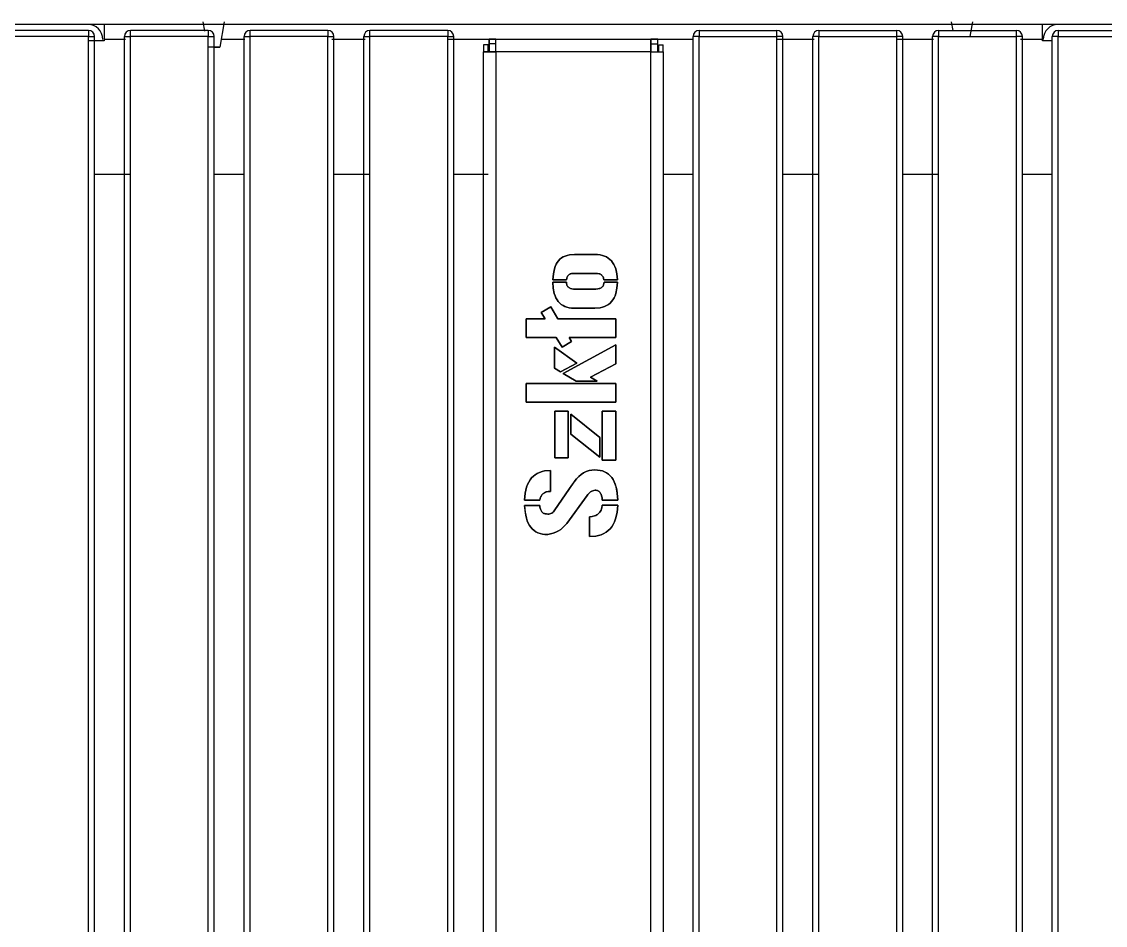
# Model space of a CAD drawing. Header units: millimetres. Extents: x 10366 to 18128, y 24546 to 29685.
# Drawn here: x 12485.1 to 12847.2, y 28149.9 to 28451.8 of the extents above; entities that cross this region are included whole.
import ezdxf

# ---------------------------------------------------------------- set-up
doc = ezdxf.new("R2010")
doc.units = ezdxf.units.MM
doc.header["$LTSCALE"] = 3
doc.layers.add('DomyÅ›lny', color=7, linetype='Continuous')

msp = doc.modelspace()

# ---------------------------------------------------------------- linework, layer by layer
at = {"layer": 'DomyÅ›lny'}
for p, q in [((12546.39, 28448.66), (12545.83, 28451.84)), ((12552.83, 28451.84), (12551.33, 28443.34)), ((12796.34, 28448.94), (12795.83, 28451.84)), ((12802.83, 28451.84), (12801.96, 28446.94)), ((13204.49, 28450.94), (12134.49, 28450.94)), ((12507.48, 28448.94), (12481.48, 28448.94)), ((12547.48, 28448.94), (12521.48, 28448.94)), ((12587.48, 28448.94), (12561.48, 28448.94)), ((12627.48, 28448.94), (12601.48, 28448.94)), ((12711.5, 28448.94), (12737.5, 28448.94)), ((12751.5, 28448.94), (12777.5, 28448.94)), ((12791.5, 28448.94), (12817.5, 28448.94)), ((12831.5, 28448.94), (12857.5, 28448.94)), ((12507.48, 28446.94), (12481.48, 28446.94)), ((12507.48, 27740.94), (12507.48, 28446.94)), ((12512.74, 28445.44), (12507.48, 28445.44)), ((12509.48, 27740.94), (12509.48, 28446.94)), ((12519.86, 28445.92), (12512.74, 28445.92)), ((12512.74, 28445.92), (12512.74, 28445.44)), ((12519.48, 27740.94), (12519.48, 28446.94)), ((12547.48, 28446.94), (12521.48, 28446.94)), ((12521.48, 27740.94), (12521.48, 28446.94)), ((12547.48, 27740.94), (12547.48, 28446.94)), ((12549.48, 27740.94), (12549.48, 28446.94)), ((12559.66, 28445.92), (12551.78, 28445.92)), ((12559.48, 27740.94), (12559.48, 28446.94)), ((12587.48, 28446.94), (12561.48, 28446.94)), ((12561.48, 27740.94), (12561.48, 28446.94)), ((12587.48, 27740.94), (12587.48, 28446.94)), ((12599.96, 28445.92), (12588.74, 28445.92)), ((12589.48, 27740.94), (12589.48, 28446.94)), ((12599.48, 27740.94), (12599.48, 28446.94)), ((12601.48, 27740.94), (12601.48, 28446.94)), ((12627.48, 28446.94), (12601.48, 28446.94)), ((12627.48, 27740.94), (12627.48, 28446.94)), ((12709.66, 28445.92), (12627.48, 28445.92)), ((12629.48, 27740.94), (12629.48, 28446.94)), ((12641.34, 28444.44), (12641.34, 28445.94)), ((12643.62, 28445.94), (12641.34, 28445.94)), ((12643.62, 28444.44), (12641.34, 28444.44)), ((12643.62, 28444.44), (12643.62, 28445.94)), ((12643.62, 28445.94), (12695.36, 28445.94)), ((12695.36, 28444.44), (12695.36, 28445.94)), ((12697.64, 28445.94), (12695.36, 28445.94)), ((12695.36, 28444.44), (12697.64, 28444.44)), ((12697.64, 28444.44), (12697.64, 28445.94)), ((12709.5, 27740.94), (12709.5, 28446.94)), ((12711.5, 28446.94), (12737.5, 28446.94)), ((12711.5, 27740.94), (12711.5, 28446.94)), ((12737.5, 27740.94), (12737.5, 28446.94)), ((12749.96, 28445.92), (12737.5, 28445.92)), ((12739.5, 27740.94), (12739.5, 28446.94)), ((12749.5, 27740.94), (12749.5, 28446.94)), ((12751.5, 27740.94), (12751.5, 28446.94)), ((12751.5, 28446.94), (12777.5, 28446.94)), ((12777.5, 27740.94), (12777.5, 28446.94)), ((12789.76, 28445.92), (12777.5, 28445.92)), ((12779.5, 27740.94), (12779.5, 28446.94)), ((12789.5, 27740.94), (12789.5, 28446.94)), ((12791.5, 27740.94), (12791.5, 28446.94)), ((12791.5, 28446.94), (12817.5, 28446.94)), ((12817.5, 27740.94), (12817.5, 28446.94)), ((12826.24, 28445.92), (12818.84, 28445.92)), ((12819.5, 27740.94), (12819.5, 28446.94)), ((12826.24, 28445.44), (12826.24, 28445.92)), ((12829.5, 28445.44), (12826.24, 28445.44)), ((12829.5, 27740.94), (12829.5, 28446.94)), ((12831.5, 27740.94), (12831.5, 28446.94)), ((12831.5, 28446.94), (12857.5, 28446.94)), ((12639.49, 28444.09), (12639.49, 28441.81)), ((12640.99, 28444.09), (12639.49, 28444.09)), ((12640.99, 28441.81), (12639.49, 28441.81)), ((12639.49, 27745.07), (12639.49, 28441.81)), ((12640.99, 28441.81), (12640.99, 28444.09)), ((12695.36, 28441.81), (12643.62, 28441.81)), ((12643.62, 28441.81), (12643.62, 27745.07)), ((12695.36, 27745.07), (12695.36, 28441.81)), ((12697.99, 28444.09), (12699.49, 28444.09)), ((12697.99, 28441.81), (12697.99, 28444.09)), ((12697.99, 28441.81), (12699.49, 28441.81)), ((12699.49, 28441.81), (12699.49, 28444.09)), ((12699.49, 28441.81), (12699.49, 27745.07)), ((12509.48, 28400.94), (12521.48, 28400.94)), ((12549.48, 28400.94), (12559.48, 28400.94)), ((12589.48, 28400.94), (12601.48, 28400.94)), ((12629.48, 28400.94), (12640.99, 28400.94)), ((12643.62, 28402.94), (12643.62, 28162.89)), ((12643.62, 28402.94), (12643.62, 28162.89)), ((12695.36, 28162.89), (12695.36, 28402.94)), ((12695.36, 28162.89), (12695.36, 28402.94)), ((12699.49, 28400.94), (12709.5, 28400.94)), ((12739.5, 28400.94), (12751.5, 28400.94)), ((12779.5, 28400.94), (12791.5, 28400.94)), ((12819.5, 28400.94), (12829.5, 28400.94)), ((12669.82, 28374.06), (12676.72, 28374.03)), ((12676.72, 28374.03), (12669.82, 28374.06)), ((12662.62, 28365.58), (12667.16, 28365.58)), ((12667.16, 28365.58), (12662.62, 28365.58)), ((12662.62, 28364.78), (12667.14, 28364.78)), ((12667.14, 28364.78), (12662.62, 28364.78)), ((12669.55, 28367.76), (12677.02, 28367.76)), ((12677.02, 28367.76), (12669.55, 28367.76)), ((12679.68, 28365.58), (12684.2, 28365.58)), ((12684.2, 28365.58), (12679.68, 28365.58)), ((12679.73, 28364.78), (12684.2, 28364.78)), ((12684.2, 28364.78), (12679.73, 28364.78)), ((12669.55, 28362.52), (12677.02, 28362.52)), ((12677.02, 28362.52), (12669.55, 28362.52)), ((12658.74, 28354.69), (12661.92, 28356.6)), ((12661.92, 28356.6), (12658.74, 28354.69)), ((12660, 28352.59), (12658.74, 28354.69)), ((12658.74, 28354.69), (12660, 28352.59)), ((12661.92, 28356.6), (12664.32, 28352.59)), ((12664.32, 28352.59), (12661.92, 28356.6)), ((12676.65, 28356.15), (12669.7, 28356.15)), ((12669.7, 28356.15), (12676.65, 28356.15)), ((12653.69, 28346.34), (12653.69, 28352.59)), ((12653.69, 28352.59), (12660, 28352.59)), ((12660, 28352.59), (12653.69, 28352.59)), ((12653.69, 28352.59), (12653.69, 28346.34)), ((12664.32, 28352.59), (12683.69, 28352.59)), ((12683.69, 28352.59), (12664.32, 28352.59)), ((12683.69, 28352.59), (12683.69, 28346.34)), ((12683.69, 28346.34), (12683.69, 28352.59)), ((12663.75, 28346.34), (12653.69, 28346.34)), ((12653.69, 28346.34), (12663.75, 28346.34)), ((12663.2, 28343.1), (12670.58, 28337.79)), ((12663.2, 28336.03), (12663.2, 28343.1)), ((12663.2, 28343.1), (12663.2, 28336.03)), ((12670.58, 28337.79), (12663.2, 28343.1)), ((12665.7, 28343.08), (12663.75, 28346.34)), ((12663.75, 28346.34), (12665.7, 28343.08)), ((12668.88, 28344.99), (12665.7, 28343.08)), ((12665.7, 28343.08), (12668.88, 28344.99)), ((12666.11, 28334.3), (12683.69, 28343.91)), ((12683.69, 28343.91), (12666.11, 28334.3)), ((12683.69, 28346.34), (12668.07, 28346.34)), ((12668.07, 28346.34), (12668.88, 28344.99)), ((12668.88, 28344.99), (12668.07, 28346.34)), ((12668.07, 28346.34), (12683.69, 28346.34)), ((12683.69, 28343.91), (12683.69, 28337.54)), ((12683.69, 28337.54), (12683.69, 28343.91)), ((12665.18, 28334.9), (12663.2, 28336.03)), ((12663.2, 28336.03), (12665.18, 28334.9)), ((12670.58, 28337.79), (12665.18, 28334.9)), ((12665.18, 28334.9), (12670.58, 28337.79)), ((12683.69, 28337.54), (12675.22, 28333.1)), ((12675.22, 28333.1), (12683.69, 28337.54)), ((12670.42, 28331.74), (12666.11, 28334.3)), ((12666.11, 28334.3), (12670.42, 28331.74)), ((12675.22, 28333.1), (12677.4, 28331.74)), ((12677.4, 28331.74), (12675.22, 28333.1)), ((12653.69, 28324.72), (12653.69, 28330.96)), ((12653.69, 28330.96), (12683.69, 28330.96)), ((12683.69, 28330.96), (12653.69, 28330.96)), ((12653.69, 28330.96), (12653.69, 28324.72)), ((12677.4, 28331.74), (12670.42, 28331.74)), ((12670.42, 28331.74), (12677.4, 28331.74)), ((12683.69, 28330.96), (12683.69, 28324.72)), ((12683.69, 28324.72), (12683.69, 28330.96)), ((12683.69, 28324.72), (12653.69, 28324.72)), ((12653.69, 28324.72), (12683.69, 28324.72)), ((12663.23, 28306.16), (12663.23, 28321.66)), ((12663.23, 28321.66), (12667.77, 28321.66)), ((12667.77, 28321.66), (12663.23, 28321.66)), ((12663.23, 28321.66), (12663.23, 28306.16)), ((12667.77, 28321.66), (12667.74, 28306.16)), ((12667.74, 28306.16), (12667.77, 28321.66)), ((12679.08, 28305.3), (12679.08, 28321.66)), ((12679.08, 28321.66), (12683.69, 28321.66)), ((12683.69, 28321.66), (12679.08, 28321.66)), ((12679.08, 28321.66), (12679.08, 28305.3)), ((12683.69, 28321.66), (12683.69, 28305.3)), ((12683.69, 28305.3), (12683.69, 28321.66)), ((12668.62, 28320.68), (12678.35, 28312.95)), ((12668.62, 28314.06), (12668.62, 28320.68)), ((12668.62, 28320.68), (12668.62, 28314.06)), ((12678.35, 28312.95), (12668.62, 28320.68)), ((12678.35, 28306.31), (12668.62, 28314.06)), ((12668.62, 28314.06), (12678.35, 28306.31)), ((12678.35, 28312.95), (12678.35, 28306.31)), ((12678.35, 28306.31), (12678.35, 28312.95)), ((12667.74, 28306.16), (12663.23, 28306.16)), ((12663.23, 28306.16), (12667.74, 28306.16)), ((12683.69, 28305.3), (12679.08, 28305.3)), ((12679.08, 28305.3), (12683.69, 28305.3)), ((12661.82, 28301.89), (12661.85, 28294.92)), ((12661.85, 28294.92), (12661.82, 28301.89)), ((12658.26, 28291.93), (12653.19, 28291.93)), ((12653.19, 28291.93), (12658.26, 28291.93)), ((12653.19, 28290.25), (12658.23, 28290.25)), ((12658.23, 28290.25), (12653.19, 28290.25)), ((12679.13, 28290.3), (12684.32, 28290.3)), ((12684.32, 28290.3), (12679.13, 28290.3)), ((12684.32, 28291.93), (12679.15, 28291.93)), ((12679.15, 28291.93), (12684.32, 28291.93)), ((12674.81, 28279.79), (12674.81, 28286.44)), ((12674.81, 28286.44), (12674.81, 28279.79))]:
    msp.add_line(p, q, dxfattribs=at)
for points in [[(12507.48, 28448.94, 0), (12507.48, 28448.94, 0), (12507.48, 28448.94, 0), (12507.48, 28448.94, 0), (12507.48, 28448.94, 0), (12507.48, 28448.94, 0), (12507.48, 28448.94, 0), (12507.48, 28448.94, 0), (12507.48, 28448.94, 0), (12507.48, 28448.94, 0), (12507.48, 28448.94, 0), (12507.48, 28448.94, 0), (12507.48, 28448.94, 0), (12507.48, 28448.94, 0), (12507.48, 28448.92, 0), (12507.48, 28448.88, 0), (12507.48, 28448.69, 0), (12507.48, 28446.94, 0)], [(12512.74, 28450.94, 0), (12512.74, 28450.94, 0), (12512.74, 28450.94, 0), (12512.74, 28450.94, 0), (12512.74, 28450.94, 0), (12512.74, 28450.94, 0), (12512.74, 28450.94, 0), (12512.74, 28450.94, 0), (12512.74, 28450.94, 0), (12512.74, 28450.94, 0), (12512.74, 28450.94, 0), (12512.74, 28450.94, 0), (12512.74, 28450.94, 0), (12512.74, 28450.93, 0), (12512.74, 28450.9, 0), (12512.74, 28450.79, 0), (12512.74, 28450.32, 0), (12512.74, 28445.92, 0)], [(12521.48, 28446.94, 0), (12521.48, 28448.94, 0)], [(12547.48, 28448.94, 0), (12547.48, 28448.94, 0), (12547.48, 28448.94, 0), (12547.48, 28448.94, 0), (12547.48, 28448.94, 0), (12547.48, 28448.94, 0), (12547.48, 28448.94, 0), (12547.48, 28448.94, 0), (12547.48, 28448.94, 0), (12547.48, 28448.94, 0), (12547.48, 28448.94, 0), (12547.48, 28448.94, 0), (12547.48, 28448.94, 0), (12547.48, 28448.94, 0), (12547.48, 28448.92, 0), (12547.48, 28448.88, 0), (12547.48, 28448.69, 0), (12547.48, 28446.94, 0)], [(12561.48, 28446.94, 0), (12561.48, 28448.94, 0)], [(12587.48, 28448.94, 0), (12587.48, 28448.94, 0), (12587.48, 28448.94, 0), (12587.48, 28448.94, 0), (12587.48, 28448.94, 0), (12587.48, 28448.94, 0), (12587.48, 28448.94, 0), (12587.48, 28448.94, 0), (12587.48, 28448.94, 0), (12587.48, 28448.94, 0), (12587.48, 28448.94, 0), (12587.48, 28448.94, 0), (12587.48, 28448.94, 0), (12587.48, 28448.94, 0), (12587.48, 28448.92, 0), (12587.48, 28448.88, 0), (12587.48, 28448.69, 0), (12587.48, 28446.94, 0)], [(12601.48, 28446.94, 0), (12601.48, 28448.94, 0)], [(12627.48, 28448.94, 0), (12627.48, 28448.94, 0), (12627.48, 28448.94, 0), (12627.48, 28448.94, 0), (12627.48, 28448.94, 0), (12627.48, 28448.94, 0), (12627.48, 28448.94, 0), (12627.48, 28448.94, 0), (12627.48, 28448.94, 0), (12627.48, 28448.94, 0), (12627.48, 28448.94, 0), (12627.48, 28448.94, 0), (12627.48, 28448.94, 0), (12627.48, 28448.94, 0), (12627.48, 28448.92, 0), (12627.48, 28448.88, 0), (12627.48, 28448.69, 0), (12627.48, 28446.94, 0)], [(12711.5, 28448.94, 0), (12711.5, 28448.94, 0), (12711.5, 28448.94, 0), (12711.5, 28448.94, 0), (12711.5, 28448.94, 0), (12711.5, 28448.94, 0), (12711.5, 28448.94, 0), (12711.5, 28448.94, 0), (12711.5, 28448.94, 0), (12711.5, 28448.94, 0), (12711.5, 28448.94, 0), (12711.5, 28448.94, 0), (12711.5, 28448.94, 0), (12711.5, 28448.94, 0), (12711.5, 28448.92, 0), (12711.5, 28448.88, 0), (12711.5, 28448.69, 0), (12711.5, 28446.94, 0)], [(12737.5, 28446.94, 0), (12737.5, 28448.94, 0)], [(12751.5, 28448.94, 0), (12751.5, 28448.94, 0), (12751.5, 28448.94, 0), (12751.5, 28448.94, 0), (12751.5, 28448.94, 0), (12751.5, 28448.94, 0), (12751.5, 28448.94, 0), (12751.5, 28448.94, 0), (12751.5, 28448.94, 0), (12751.5, 28448.94, 0), (12751.5, 28448.94, 0), (12751.5, 28448.94, 0), (12751.5, 28448.94, 0), (12751.5, 28448.94, 0), (12751.5, 28448.92, 0), (12751.5, 28448.88, 0), (12751.5, 28448.69, 0), (12751.5, 28446.94, 0)], [(12777.5, 28446.94, 0), (12777.5, 28448.94, 0)], [(12791.5, 28448.94, 0), (12791.5, 28448.94, 0), (12791.5, 28448.94, 0), (12791.5, 28448.94, 0), (12791.5, 28448.94, 0), (12791.5, 28448.94, 0), (12791.5, 28448.94, 0), (12791.5, 28448.94, 0), (12791.5, 28448.94, 0), (12791.5, 28448.94, 0), (12791.5, 28448.94, 0), (12791.5, 28448.94, 0), (12791.5, 28448.94, 0), (12791.5, 28448.94, 0), (12791.5, 28448.92, 0), (12791.5, 28448.88, 0), (12791.5, 28448.69, 0), (12791.5, 28446.94, 0)], [(12817.5, 28446.94, 0), (12817.5, 28448.94, 0)], [(12826.24, 28445.92, 0), (12826.24, 28450.94, 0)], [(12831.5, 28448.94, 0), (12831.5, 28448.94, 0), (12831.5, 28448.94, 0), (12831.5, 28448.94, 0), (12831.5, 28448.94, 0), (12831.5, 28448.94, 0), (12831.5, 28448.94, 0), (12831.5, 28448.94, 0), (12831.5, 28448.94, 0), (12831.5, 28448.94, 0), (12831.5, 28448.94, 0), (12831.5, 28448.94, 0), (12831.5, 28448.94, 0), (12831.5, 28448.94, 0), (12831.5, 28448.92, 0), (12831.5, 28448.88, 0), (12831.5, 28448.69, 0), (12831.5, 28446.94, 0)], [(12507.48, 28446.94, 0), (12509.48, 28446.94, 0)], [(12519.48, 28446.94, 0), (12519.48, 28446.94, 0), (12519.48, 28446.94, 0), (12519.48, 28446.94, 0), (12519.48, 28446.94, 0), (12519.48, 28446.94, 0), (12519.48, 28446.94, 0), (12519.48, 28446.94, 0), (12519.48, 28446.94, 0), (12519.48, 28446.94, 0), (12519.48, 28446.94, 0), (12519.48, 28446.94, 0), (12519.48, 28446.94, 0), (12519.48, 28446.94, 0), (12519.49, 28446.94, 0), (12519.54, 28446.94, 0), (12519.73, 28446.94, 0), (12521.48, 28446.94, 0)], [(12547.48, 28446.94, 0), (12549.48, 28446.94, 0)], [(12559.48, 28446.94, 0), (12559.48, 28446.94, 0), (12559.48, 28446.94, 0), (12559.48, 28446.94, 0), (12559.48, 28446.94, 0), (12559.48, 28446.94, 0), (12559.48, 28446.94, 0), (12559.48, 28446.94, 0), (12559.48, 28446.94, 0), (12559.48, 28446.94, 0), (12559.48, 28446.94, 0), (12559.48, 28446.94, 0), (12559.48, 28446.94, 0), (12559.48, 28446.94, 0), (12559.49, 28446.94, 0), (12559.54, 28446.94, 0), (12559.73, 28446.94, 0), (12561.48, 28446.94, 0)], [(12587.48, 28446.94, 0), (12589.48, 28446.94, 0)], [(12599.48, 28446.94, 0), (12599.48, 28446.94, 0), (12599.48, 28446.94, 0), (12599.48, 28446.94, 0), (12599.48, 28446.94, 0), (12599.48, 28446.94, 0), (12599.48, 28446.94, 0), (12599.48, 28446.94, 0), (12599.48, 28446.94, 0), (12599.48, 28446.94, 0), (12599.48, 28446.94, 0), (12599.48, 28446.94, 0), (12599.48, 28446.94, 0), (12599.48, 28446.94, 0), (12599.49, 28446.94, 0), (12599.54, 28446.94, 0), (12599.73, 28446.94, 0), (12601.48, 28446.94, 0)], [(12627.48, 28446.94, 0), (12629.48, 28446.94, 0)], [(12641.34, 28445.94, 0), (12641.34, 28445.94, 0), (12641.34, 28445.94, 0), (12641.34, 28445.94, 0), (12641.34, 28445.94, 0), (12641.34, 28445.94, 0), (12641.34, 28445.94, 0), (12641.34, 28445.94, 0), (12641.34, 28445.94, 0), (12641.34, 28445.94, 0), (12641.34, 28445.94, 0), (12641.34, 28445.94, 0), (12641.34, 28445.94, 0), (12641.34, 28445.93, 0), (12641.34, 28445.91, 0), (12641.34, 28445.82, 0), (12641.34, 28445.43, 0), (12641.34, 28441.81, 0)], [(12641.34, 28441.81, 0), (12641.34, 28444.44, 0)], [(12643.62, 28441.81, 0), (12643.62, 28445.94, 0)], [(12643.62, 28441.81, 0), (12643.62, 28444.44, 0)], [(12695.36, 28445.94, 0), (12695.36, 28445.94, 0), (12695.36, 28445.94, 0), (12695.36, 28445.94, 0), (12695.36, 28445.94, 0), (12695.36, 28445.94, 0), (12695.36, 28445.94, 0), (12695.36, 28445.94, 0), (12695.36, 28445.94, 0), (12695.36, 28445.94, 0), (12695.36, 28445.94, 0), (12695.36, 28445.94, 0), (12695.36, 28445.94, 0), (12695.36, 28445.93, 0), (12695.36, 28445.91, 0), (12695.36, 28445.8, 0), (12695.36, 28444.77, 0), (12695.36, 28441.81, 0)], [(12695.36, 28441.81, 0), (12695.36, 28444.44, 0)], [(12697.64, 28441.81, 0), (12697.64, 28445.94, 0)], [(12697.64, 28441.81, 0), (12697.64, 28444.44, 0)], [(12711.5, 28446.94, 0), (12709.5, 28446.94, 0)], [(12739.5, 28446.94, 0), (12739.5, 28446.94, 0), (12739.5, 28446.94, 0), (12739.5, 28446.94, 0), (12739.5, 28446.94, 0), (12739.5, 28446.94, 0), (12739.5, 28446.94, 0), (12739.5, 28446.94, 0), (12739.5, 28446.94, 0), (12739.5, 28446.94, 0), (12739.5, 28446.94, 0), (12739.5, 28446.94, 0), (12739.5, 28446.94, 0), (12739.5, 28446.94, 0), (12739.49, 28446.94, 0), (12739.44, 28446.94, 0), (12739.26, 28446.94, 0), (12737.5, 28446.94, 0)], [(12751.5, 28446.94, 0), (12749.5, 28446.94, 0)], [(12779.5, 28446.94, 0), (12779.5, 28446.94, 0), (12779.5, 28446.94, 0), (12779.5, 28446.94, 0), (12779.5, 28446.94, 0), (12779.5, 28446.94, 0), (12779.5, 28446.94, 0), (12779.5, 28446.94, 0), (12779.5, 28446.94, 0), (12779.5, 28446.94, 0), (12779.5, 28446.94, 0), (12779.5, 28446.94, 0), (12779.5, 28446.94, 0), (12779.5, 28446.94, 0), (12779.49, 28446.94, 0), (12779.44, 28446.94, 0), (12779.26, 28446.94, 0), (12777.5, 28446.94, 0)], [(12791.5, 28446.94, 0), (12789.5, 28446.94, 0)], [(12819.5, 28446.94, 0), (12819.5, 28446.94, 0), (12819.5, 28446.94, 0), (12819.5, 28446.94, 0), (12819.5, 28446.94, 0), (12819.5, 28446.94, 0), (12819.5, 28446.94, 0), (12819.5, 28446.94, 0), (12819.5, 28446.94, 0), (12819.5, 28446.94, 0), (12819.5, 28446.94, 0), (12819.5, 28446.94, 0), (12819.5, 28446.94, 0), (12819.5, 28446.94, 0), (12819.49, 28446.94, 0), (12819.44, 28446.94, 0), (12819.26, 28446.94, 0), (12817.5, 28446.94, 0)], [(12831.5, 28446.94, 0), (12829.5, 28446.94, 0)], [(12549.33, 28443.34, 0), (12547.92, 28443.34, 0), (12547.47, 28443.34, 0), (12547.36, 28443.34, 0), (12547.34, 28443.34, 0), (12547.33, 28443.34, 0), (12547.33, 28443.34, 0), (12547.33, 28443.34, 0), (12547.33, 28443.34, 0), (12547.33, 28443.34, 0), (12547.33, 28443.34, 0), (12547.33, 28443.34, 0), (12547.33, 28443.34, 0), (12547.33, 28443.34, 0), (12547.33, 28443.34, 0), (12547.33, 28443.34, 0), (12547.33, 28443.34, 0), (12547.33, 28443.34, 0), (12547.33, 28443.34, 0)], [(12549.48, 28443.34, 0), (12550.83, 28443.34, 0), (12551.22, 28443.34, 0), (12551.31, 28443.34, 0), (12551.33, 28443.34, 0), (12551.33, 28443.34, 0), (12551.33, 28443.34, 0), (12551.33, 28443.34, 0), (12551.33, 28443.34, 0), (12551.33, 28443.34, 0), (12551.33, 28443.34, 0), (12551.33, 28443.34, 0), (12551.33, 28443.34, 0), (12551.33, 28443.34, 0), (12551.33, 28443.34, 0), (12551.33, 28443.34, 0), (12551.33, 28443.34, 0), (12551.33, 28443.34, 0), (12551.33, 28443.34, 0), (12551.33, 28443.34, 0), (12551.33, 28443.34, 0), (12551.32, 28443.34, 0), (12551.27, 28443.34, 0), (12551.1, 28443.34, 0), (12549.33, 28443.34, 0)], [(12639.49, 28441.81, 0), (12639.49, 28441.81, 0), (12639.49, 28441.81, 0), (12639.49, 28441.81, 0), (12639.49, 28441.81, 0), (12639.49, 28441.81, 0), (12639.49, 28441.81, 0), (12639.49, 28441.81, 0), (12639.49, 28441.81, 0), (12639.49, 28441.81, 0), (12639.49, 28441.81, 0), (12639.49, 28441.81, 0), (12639.49, 28441.81, 0), (12639.5, 28441.81, 0), (12639.52, 28441.81, 0), (12639.61, 28441.81, 0), (12640, 28441.81, 0), (12643.62, 28441.81, 0)], [(12643.62, 28441.81, 0), (12640.99, 28441.81, 0)], [(12695.36, 28441.81, 0), (12699.49, 28441.81, 0)], [(12695.36, 28441.81, 0), (12697.99, 28441.81, 0)], [(12669.82, 28374.06, 0), (12668.18, 28373.94, 0), (12667.44, 28373.77, 0), (12666.75, 28373.55, 0), (12666.11, 28373.25, 0), (12665.53, 28372.89, 0), (12665, 28372.46, 0), (12664.52, 28371.96, 0), (12664.1, 28371.4, 0), (12663.73, 28370.77, 0), (12663.41, 28370.07, 0), (12663.15, 28369.31, 0), (12662.78, 28367.58, 0), (12662.62, 28365.58, 0)], [(12662.62, 28365.58, 0), (12662.78, 28367.58, 0), (12663.15, 28369.31, 0), (12663.41, 28370.07, 0), (12663.73, 28370.77, 0), (12664.1, 28371.4, 0), (12664.52, 28371.96, 0), (12665, 28372.46, 0), (12665.53, 28372.89, 0), (12666.11, 28373.25, 0), (12666.75, 28373.55, 0), (12667.44, 28373.77, 0), (12668.18, 28373.94, 0), (12668.97, 28374.03, 0), (12669.82, 28374.06, 0)], [(12684.2, 28365.58, 0), (12684.01, 28367.57, 0), (12683.61, 28369.29, 0), (12683.33, 28370.05, 0), (12682.99, 28370.74, 0), (12682.6, 28371.37, 0), (12682.16, 28371.93, 0), (12681.67, 28372.43, 0), (12681.12, 28372.86, 0), (12680.52, 28373.22, 0), (12679.87, 28373.51, 0), (12679.16, 28373.74, 0), (12678.4, 28373.91, 0), (12677.59, 28374, 0), (12676.72, 28374.03, 0)], [(12676.72, 28374.03, 0), (12678.4, 28373.91, 0), (12679.16, 28373.74, 0), (12679.87, 28373.51, 0), (12680.52, 28373.22, 0), (12681.12, 28372.86, 0), (12681.67, 28372.43, 0), (12682.16, 28371.93, 0), (12682.6, 28371.37, 0), (12682.99, 28370.74, 0), (12683.33, 28370.05, 0), (12683.61, 28369.29, 0), (12684.01, 28367.57, 0), (12684.2, 28365.58, 0)], [(12669.7, 28356.15, 0), (12668.06, 28356.29, 0), (12667.32, 28356.46, 0), (12666.64, 28356.7, 0), (12666.01, 28357, 0), (12665.43, 28357.37, 0), (12664.91, 28357.81, 0), (12664.44, 28358.32, 0), (12664.03, 28358.89, 0), (12663.67, 28359.53, 0), (12663.36, 28360.24, 0), (12663.1, 28361.01, 0), (12662.76, 28362.76, 0), (12662.62, 28364.78, 0)], [(12662.62, 28364.78, 0), (12662.76, 28362.76, 0), (12663.1, 28361.01, 0), (12663.36, 28360.24, 0), (12663.67, 28359.53, 0), (12664.03, 28358.89, 0), (12664.44, 28358.32, 0), (12664.91, 28357.81, 0), (12665.43, 28357.37, 0), (12666.01, 28357, 0), (12666.64, 28356.7, 0), (12667.32, 28356.46, 0), (12668.06, 28356.29, 0), (12668.85, 28356.18, 0), (12669.7, 28356.15, 0)], [(12667.14, 28364.78, 0), (12667.2, 28364.27, 0), (12667.26, 28364.04, 0), (12667.34, 28363.83, 0), (12667.43, 28363.63, 0), (12667.54, 28363.45, 0), (12667.66, 28363.28, 0), (12667.8, 28363.13, 0), (12667.96, 28363, 0), (12668.14, 28362.88, 0), (12668.33, 28362.78, 0), (12668.54, 28362.7, 0), (12669.01, 28362.58, 0), (12669.55, 28362.52, 0)], [(12669.55, 28362.52, 0), (12669.01, 28362.58, 0), (12668.54, 28362.7, 0), (12668.33, 28362.78, 0), (12668.14, 28362.88, 0), (12667.96, 28363, 0), (12667.8, 28363.13, 0), (12667.66, 28363.28, 0), (12667.54, 28363.45, 0), (12667.43, 28363.63, 0), (12667.34, 28363.83, 0), (12667.26, 28364.04, 0), (12667.2, 28364.27, 0), (12667.14, 28364.78, 0)], [(12667.16, 28365.58, 0), (12667.27, 28366.1, 0), (12667.43, 28366.54, 0), (12667.53, 28366.74, 0), (12667.64, 28366.92, 0), (12667.77, 28367.08, 0), (12667.91, 28367.23, 0), (12668.07, 28367.36, 0), (12668.24, 28367.47, 0), (12668.42, 28367.56, 0), (12668.62, 28367.63, 0), (12668.83, 28367.69, 0), (12669.05, 28367.73, 0), (12669.55, 28367.76, 0)], [(12669.55, 28367.76, 0), (12669.05, 28367.73, 0), (12668.83, 28367.69, 0), (12668.62, 28367.63, 0), (12668.42, 28367.56, 0), (12668.24, 28367.47, 0), (12668.07, 28367.36, 0), (12667.91, 28367.23, 0), (12667.77, 28367.08, 0), (12667.64, 28366.92, 0), (12667.53, 28366.74, 0), (12667.43, 28366.54, 0), (12667.27, 28366.1, 0), (12667.16, 28365.58, 0)], [(12684.2, 28364.78, 0), (12684.04, 28362.76, 0), (12683.67, 28361.01, 0), (12683.39, 28360.24, 0), (12683.06, 28359.53, 0), (12682.68, 28358.89, 0), (12682.23, 28358.32, 0), (12681.73, 28357.81, 0), (12681.18, 28357.37, 0), (12680.56, 28357, 0), (12679.89, 28356.7, 0), (12679.17, 28356.46, 0), (12678.38, 28356.29, 0), (12676.65, 28356.15, 0)], [(12676.65, 28356.15, 0), (12678.38, 28356.29, 0), (12679.17, 28356.46, 0), (12679.89, 28356.7, 0), (12680.56, 28357, 0), (12681.18, 28357.37, 0), (12681.73, 28357.81, 0), (12682.23, 28358.32, 0), (12682.68, 28358.89, 0), (12683.06, 28359.53, 0), (12683.39, 28360.24, 0), (12683.67, 28361.01, 0), (12684.04, 28362.76, 0), (12684.2, 28364.78, 0)], [(12677.02, 28367.76, 0), (12677.57, 28367.73, 0), (12678.06, 28367.63, 0), (12678.28, 28367.56, 0), (12678.49, 28367.47, 0), (12678.68, 28367.36, 0), (12678.85, 28367.23, 0), (12679.01, 28367.08, 0), (12679.15, 28366.92, 0), (12679.28, 28366.74, 0), (12679.39, 28366.54, 0), (12679.49, 28366.33, 0), (12679.57, 28366.1, 0), (12679.68, 28365.58, 0)], [(12679.68, 28365.58, 0), (12679.57, 28366.1, 0), (12679.39, 28366.54, 0), (12679.28, 28366.74, 0), (12679.15, 28366.92, 0), (12679.01, 28367.08, 0), (12678.85, 28367.23, 0), (12678.68, 28367.36, 0), (12678.49, 28367.47, 0), (12678.28, 28367.56, 0), (12678.06, 28367.63, 0), (12677.57, 28367.73, 0), (12677.02, 28367.76, 0)], [(12677.02, 28362.52, 0), (12677.62, 28362.56, 0), (12678.14, 28362.67, 0), (12678.37, 28362.75, 0), (12678.59, 28362.85, 0), (12678.79, 28362.96, 0), (12678.97, 28363.1, 0), (12679.13, 28363.25, 0), (12679.27, 28363.41, 0), (12679.39, 28363.6, 0), (12679.5, 28363.8, 0), (12679.58, 28364.02, 0), (12679.65, 28364.25, 0), (12679.73, 28364.78, 0)], [(12679.73, 28364.78, 0), (12679.65, 28364.25, 0), (12679.58, 28364.02, 0), (12679.5, 28363.8, 0), (12679.39, 28363.6, 0), (12679.27, 28363.41, 0), (12679.13, 28363.25, 0), (12678.97, 28363.1, 0), (12678.79, 28362.96, 0), (12678.59, 28362.85, 0), (12678.37, 28362.75, 0), (12678.14, 28362.67, 0), (12677.62, 28362.56, 0), (12677.02, 28362.52, 0)], [(12653.19, 28291.93, 0), (12653.4, 28294.27, 0), (12653.86, 28296.29, 0), (12654.19, 28297.19, 0), (12654.57, 28298, 0), (12655.02, 28298.74, 0), (12655.52, 28299.4, 0), (12656.1, 28299.99, 0), (12656.73, 28300.49, 0), (12657.42, 28300.92, 0), (12658.18, 28301.27, 0), (12659, 28301.54, 0), (12659.88, 28301.74, 0), (12660.82, 28301.85, 0), (12661.82, 28301.89, 0)], [(12661.82, 28301.89, 0), (12659.88, 28301.74, 0), (12659, 28301.54, 0), (12658.18, 28301.27, 0), (12657.42, 28300.92, 0), (12656.73, 28300.49, 0), (12656.1, 28299.99, 0), (12655.52, 28299.4, 0), (12655.02, 28298.74, 0), (12654.57, 28298, 0), (12654.19, 28297.19, 0), (12653.86, 28296.29, 0), (12653.4, 28294.27, 0), (12653.19, 28291.93, 0)], [(12669.72, 28298.13, 0), (12670.47, 28299.06, 0), (12671.25, 28299.86, 0), (12672.06, 28300.54, 0), (12672.91, 28301.1, 0), (12673.8, 28301.54, 0), (12674.72, 28301.85, 0), (12675.68, 28302.03, 0), (12676.67, 28302.09, 0)], [(12676.67, 28302.09, 0), (12675.68, 28302.03, 0), (12674.72, 28301.85, 0), (12673.8, 28301.54, 0), (12672.91, 28301.1, 0), (12672.06, 28300.54, 0), (12671.25, 28299.86, 0), (12670.47, 28299.06, 0), (12669.72, 28298.13, 0)], [(12676.67, 28302.09, 0), (12677.56, 28302.05, 0), (12678.4, 28301.93, 0), (12679.19, 28301.74, 0), (12679.91, 28301.46, 0), (12680.59, 28301.1, 0), (12681.2, 28300.66, 0), (12681.76, 28300.15, 0), (12682.27, 28299.55, 0), (12682.72, 28298.88, 0), (12683.12, 28298.12, 0), (12683.46, 28297.29, 0), (12683.97, 28295.39, 0), (12684.32, 28291.93, 0)], [(12684.32, 28291.93, 0), (12684.14, 28294.31, 0), (12683.74, 28296.38, 0), (12683.12, 28298.12, 0), (12682.72, 28298.88, 0), (12682.27, 28299.55, 0), (12681.76, 28300.15, 0), (12681.2, 28300.66, 0), (12680.59, 28301.1, 0), (12679.91, 28301.46, 0), (12679.19, 28301.74, 0), (12678.4, 28301.93, 0), (12677.56, 28302.05, 0), (12676.67, 28302.09, 0)], [(12668.14, 28295.85, 0), (12669.28, 28297.49, 0), (12669.6, 28297.93, 0), (12669.69, 28298.06, 0), (12669.71, 28298.1, 0), (12669.72, 28298.13, 0)], [(12669.72, 28298.13, 0), (12669.71, 28298.1, 0), (12669.65, 28298, 0), (12669.38, 28297.62, 0), (12668.14, 28295.85, 0)], [(12661.85, 28294.92, 0), (12661.09, 28294.86, 0), (12660.43, 28294.71, 0), (12660.13, 28294.61, 0), (12659.85, 28294.48, 0), (12659.59, 28294.32, 0), (12659.36, 28294.15, 0), (12659.14, 28293.95, 0), (12658.95, 28293.73, 0), (12658.78, 28293.49, 0), (12658.63, 28293.22, 0), (12658.51, 28292.93, 0), (12658.4, 28292.62, 0), (12658.26, 28291.93, 0)], [(12658.26, 28291.93, 0), (12658.39, 28292.57, 0), (12658.49, 28292.88, 0), (12658.61, 28293.18, 0), (12658.77, 28293.47, 0), (12658.95, 28293.73, 0), (12659.16, 28293.97, 0), (12659.4, 28294.18, 0), (12659.66, 28294.37, 0), (12659.95, 28294.53, 0), (12660.24, 28294.65, 0), (12660.87, 28294.82, 0), (12661.36, 28294.89, 0), (12661.85, 28294.92, 0)], [(12663.05, 28288.37, 0), (12668.14, 28295.85, 0)], [(12668.14, 28295.85, 0), (12663.05, 28288.37, 0)], [(12674.04, 28293.54, 0), (12667.29, 28284.21, 0)], [(12667.29, 28284.21, 0), (12674.04, 28293.54, 0)], [(12676.75, 28295.32, 0), (12676.35, 28295.24, 0), (12675.97, 28295.12, 0), (12675.6, 28294.96, 0), (12675.25, 28294.76, 0), (12674.92, 28294.52, 0), (12674.61, 28294.23, 0), (12674.31, 28293.91, 0), (12674.04, 28293.54, 0)], [(12674.04, 28293.54, 0), (12674.31, 28293.91, 0), (12674.61, 28294.23, 0), (12674.92, 28294.52, 0), (12675.25, 28294.76, 0), (12675.6, 28294.96, 0), (12675.97, 28295.12, 0), (12676.35, 28295.24, 0), (12676.75, 28295.32, 0)], [(12679.15, 28291.93, 0), (12679.07, 28292.72, 0), (12678.92, 28293.41, 0), (12678.71, 28293.99, 0), (12678.58, 28294.24, 0), (12678.44, 28294.46, 0), (12678.28, 28294.66, 0), (12678.11, 28294.83, 0), (12677.92, 28294.98, 0), (12677.71, 28295.1, 0), (12677.5, 28295.19, 0), (12677.26, 28295.26, 0), (12677.01, 28295.3, 0), (12676.75, 28295.32, 0)], [(12676.75, 28295.32, 0), (12677.01, 28295.3, 0), (12677.26, 28295.26, 0), (12677.5, 28295.19, 0), (12677.71, 28295.1, 0), (12677.92, 28294.98, 0), (12678.11, 28294.83, 0), (12678.28, 28294.66, 0), (12678.44, 28294.46, 0), (12678.58, 28294.24, 0), (12678.71, 28293.99, 0), (12678.92, 28293.41, 0), (12679.07, 28292.72, 0), (12679.15, 28291.93, 0)], [(12660.89, 28280.5, 0), (12659.99, 28280.53, 0), (12659.15, 28280.64, 0), (12658.36, 28280.83, 0), (12657.63, 28281.1, 0), (12656.95, 28281.44, 0), (12656.33, 28281.86, 0), (12655.76, 28282.35, 0), (12655.26, 28282.92, 0), (12654.8, 28283.57, 0), (12654.4, 28284.3, 0), (12654.06, 28285.1, 0), (12653.55, 28286.93, 0), (12653.19, 28290.25, 0)], [(12653.19, 28290.25, 0), (12653.37, 28287.96, 0), (12653.78, 28285.98, 0), (12654.06, 28285.1, 0), (12654.4, 28284.3, 0), (12654.8, 28283.57, 0), (12655.26, 28282.92, 0), (12655.76, 28282.35, 0), (12656.33, 28281.86, 0), (12656.95, 28281.44, 0), (12657.63, 28281.1, 0), (12658.36, 28280.83, 0), (12659.15, 28280.64, 0), (12659.99, 28280.53, 0), (12660.89, 28280.5, 0)], [(12658.23, 28290.25, 0), (12658.32, 28289.59, 0), (12658.47, 28289.01, 0), (12658.67, 28288.52, 0), (12658.79, 28288.31, 0), (12658.92, 28288.12, 0), (12659.07, 28287.95, 0), (12659.23, 28287.8, 0), (12659.41, 28287.67, 0), (12659.6, 28287.57, 0), (12659.8, 28287.49, 0), (12660.02, 28287.42, 0), (12660.25, 28287.39, 0), (12660.49, 28287.37, 0)], [(12660.49, 28287.37, 0), (12660.25, 28287.39, 0), (12660.02, 28287.42, 0), (12659.8, 28287.49, 0), (12659.6, 28287.57, 0), (12659.41, 28287.67, 0), (12659.23, 28287.8, 0), (12659.07, 28287.95, 0), (12658.92, 28288.12, 0), (12658.79, 28288.31, 0), (12658.67, 28288.52, 0), (12658.47, 28289.01, 0), (12658.32, 28289.59, 0), (12658.23, 28290.25, 0)], [(12674.81, 28286.44, 0), (12675.74, 28286.53, 0), (12676.56, 28286.73, 0), (12676.93, 28286.87, 0), (12677.27, 28287.04, 0), (12677.58, 28287.24, 0), (12677.86, 28287.47, 0), (12678.12, 28287.72, 0), (12678.35, 28288.01, 0), (12678.55, 28288.32, 0), (12678.72, 28288.66, 0), (12678.86, 28289.03, 0), (12678.98, 28289.43, 0), (12679.13, 28290.3, 0)], [(12684.32, 28290.3, 0), (12684.08, 28287.84, 0), (12683.57, 28285.71, 0), (12683.21, 28284.76, 0), (12682.78, 28283.9, 0), (12682.29, 28283.12, 0), (12681.73, 28282.42, 0), (12681.1, 28281.81, 0), (12680.41, 28281.27, 0), (12679.64, 28280.82, 0), (12678.81, 28280.45, 0), (12677.92, 28280.16, 0), (12676.95, 28279.96, 0), (12674.81, 28279.79, 0)], [(12674.81, 28279.79, 0), (12676.95, 28279.96, 0), (12677.92, 28280.16, 0), (12678.81, 28280.45, 0), (12679.64, 28280.82, 0), (12680.41, 28281.27, 0), (12681.1, 28281.81, 0), (12681.73, 28282.42, 0), (12682.29, 28283.12, 0), (12682.78, 28283.9, 0), (12683.21, 28284.76, 0), (12683.57, 28285.71, 0), (12684.08, 28287.84, 0), (12684.32, 28290.3, 0)], [(12679.13, 28290.3, 0), (12678.98, 28289.43, 0), (12678.86, 28289.03, 0), (12678.72, 28288.66, 0), (12678.55, 28288.32, 0), (12678.35, 28288.01, 0), (12678.12, 28287.72, 0), (12677.86, 28287.47, 0), (12677.58, 28287.24, 0), (12677.27, 28287.04, 0), (12676.93, 28286.87, 0), (12676.56, 28286.73, 0), (12675.74, 28286.53, 0), (12674.81, 28286.44, 0)], [(12660.49, 28287.37, 0), (12660.9, 28287.32, 0), (12661.29, 28287.33, 0), (12661.65, 28287.38, 0), (12661.98, 28287.48, 0), (12662.29, 28287.63, 0), (12662.57, 28287.83, 0), (12662.82, 28288.08, 0), (12663.05, 28288.37, 0)], [(12663.05, 28288.37, 0), (12662.82, 28288.08, 0), (12662.57, 28287.83, 0), (12662.29, 28287.63, 0), (12661.98, 28287.48, 0), (12661.65, 28287.38, 0), (12661.29, 28287.33, 0), (12660.9, 28287.32, 0), (12660.49, 28287.37, 0)], [(12667.29, 28284.21, 0), (12666.65, 28283.47, 0), (12665.97, 28282.81, 0), (12665.24, 28282.23, 0), (12664.46, 28281.72, 0), (12663.64, 28281.3, 0), (12662.77, 28280.95, 0), (12661.85, 28280.69, 0), (12660.89, 28280.5, 0)], [(12660.89, 28280.5, 0), (12661.85, 28280.69, 0), (12662.77, 28280.95, 0), (12663.64, 28281.3, 0), (12664.46, 28281.72, 0), (12665.24, 28282.23, 0), (12665.97, 28282.81, 0), (12666.65, 28283.47, 0), (12667.29, 28284.21, 0)]]:
    msp.add_polyline3d(points, dxfattribs=at)
for centre, radius, start, end in [((12507.22, 28445.92), 5.02, 0, 90), ((12507.48, 28446.94), 2, 0, 90), ((12521.48, 28446.94), 2, 90, 180), ((12547.48, 28446.94), 2, 0, 90), ((12561.48, 28446.94), 2, 90, 180), ((12587.48, 28446.94), 2, 0, 90), ((12601.48, 28446.94), 2, 90, 180), ((12627.48, 28446.94), 2, 0, 90), ((12711.5, 28446.94), 2, 90, 180), ((12737.5, 28446.94), 2, 0, 90), ((12751.5, 28446.94), 2, 90, 180), ((12777.5, 28446.94), 2, 0, 90), ((12791.5, 28446.94), 2, 90, 180), ((12817.5, 28446.94), 2, 0, 90), ((12831.51, 28445.92), 5.02, 90, 180), ((12831.5, 28446.94), 2, 90, 180)]:
    msp.add_arc(centre, radius, start, end, dxfattribs=at)

doc.saveas('drawing.dxf')
